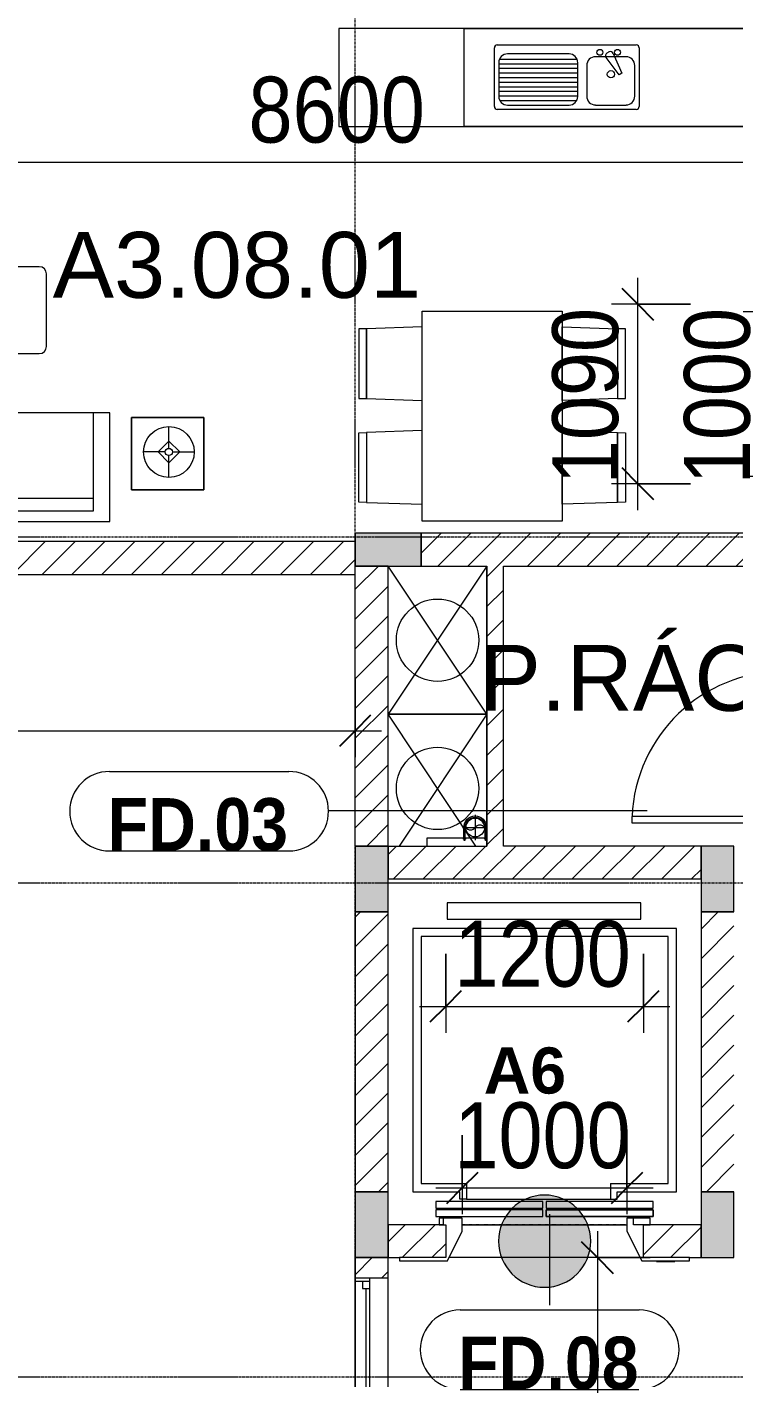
# Model space of a CAD drawing. Header units: millimetres. Extents: x 1591 to 239055, y -15958 to 83255.
# Drawn here: x 205940 to 210232, y 48437 to 56636 of the extents above; entities that cross this region are included whole.
import ezdxf

# ---------------------------------------------------------------- set-up
doc = ezdxf.new("R2010")
doc.units = ezdxf.units.MM
for name, pattern in [('Dash 1_8_', [6.35, 3.175, -3.175]), ('Grid Line', [22.225, 12.7, -3.175, 3.175, -3.175]), ('IMPORT-CENTER _2_', [40.64, 25.4, -5.08, 5.08, -5.08])]:
    doc.linetypes.add(name, pattern=pattern)
for name, color, linetype, lineweight in [('0-1', 250, 'Continuous', 5), ('0-2', 7, 'Continuous', 9), ('A-ANNO-DIMS', 211, 'Continuous', 9), ('A-ANNO-DIMS-160', 211, 'Continuous', 9), ('A-ANNO-NOTE', 131, 'Continuous', 9), ('A-AREA', 32, 'Dash 1_8_', 9), ('A-AREA-IDEN', 2, 'Continuous', 9), ('A-DETL-GENF-2', 1, 'Continuous', 9), ('A-DOOR-3', 1, 'Continuous', 9), ('A-DOOR-FRAM-1', 1, 'Continuous', 9), ('A-DOOR-IDEN', 31, 'Continuous', 9), ('A-FLOR', 192, 'Continuous', 9), ('A-FLOR-2', 9, 'Continuous', 9), ('A-GLAZ', 151, 'Continuous', 9), ('A-WALL', 113, 'Continuous', 9), ('A-WALL-3', 113, 'Continuous', 18), ('A-WALL-PATT-2', 111, 'Continuous', 9), ('G-ANNO-TEXT-1', 7, 'Continuous', 9), ('G-IMPT', 8, 'Continuous', 9), ('G-IMPT-2', 8, 'IMPORT-CENTER _2_', 9), ('I-FURN', 30, 'Continuous', 9), ('I-FURN-1', 254, 'Continuous', 9), ('M-EQPM', 50, 'Continuous', 9), ('S-COLS-1', 52, 'Continuous', 5), ('S-COLS-2', 250, 'Continuous', 18), ('S-GRID-1', 1, 'Grid Line', 9)]:
    doc.layers.add(name, color=color, linetype=linetype, lineweight=lineweight)
doc.styles.add('Arial_12', font='arial_0.ttf', dxfattribs={"height": 280})
doc.styles.add('Arial_13', font='arial_0.ttf', dxfattribs={"height": 400})
doc.styles.add('Arial_B_5', font='arialbd_0.ttf', dxfattribs={"width": 0.9, "height": 320})
doc.styles.add('UTM Avo', font='UTM Avo.ttf', dxfattribs={"width": 0.9, "height": 400})
doc.dimstyles.new('1_Dim_chi_tiet_2_5', dxfattribs={"dimscale": 304.8, "dimtxt": 399.720379, "dimasz": 0.629921, "dimexe": 0.524934, "dimexo": 0.0625, "dimgap": 0.052493, "dimtad": 1, "dimdec": 0, "dimrnd": 5, "dimzin": 0, "dimdsep": 46, "dimtxsty": 'UTM Avo', "dimblk1": 'OBLIQUE', "dimblk2": 'OBLIQUE', "dimsah": 1, "dimcen": 0.09, "dimdle": 0.524934, "dimazin": 0, "dimtfac": 1, "dimtdec": 4, "dimtix": 1, "dimtmove": 0, "dimatfit": 3, "dimfxl": 1.049869, "dimfxlon": 1, "dimtvp": 1, "dimtolj": 1, "dimtzin": 0, "dimarcsym": 2})
doc.dimstyles.new('1_Dim_chi_tiet_2_5_1', dxfattribs={"dimscale": 304.8, "dimtxt": 399.720379, "dimasz": 0.629921, "dimexe": 0.524934, "dimexo": 0.0625, "dimgap": 0.052493, "dimtad": 1, "dimdec": 0, "dimrnd": 5, "dimzin": 0, "dimdsep": 46, "dimtxsty": 'UTM Avo', "dimblk1": 'OBLIQUE', "dimblk2": 'OBLIQUE', "dimsah": 1, "dimcen": 0.09, "dimdle": 0.524934, "dimazin": 0, "dimtfac": 1, "dimtdec": 4, "dimtix": 1, "dimtmove": 0, "dimatfit": 3, "dimfxl": 1.049869, "dimfxlon": 1, "dimtvp": 1, "dimtolj": 1, "dimtzin": 0, "dimarcsym": 2})
pattern_1 = [(45, (95879.7, 0), (-90.50967, 90.50967), [])]

# ---------------------------------------------------------------- blocks, each defined once
blk = doc.blocks.new('NCV_TKTC_KET CAU_rvt-1-TKCS_MB TẦNG 6-8')
at = {"layer": 'S-COLS-1'}
for points in [[(112452.6, 53361.9), (112452.6, 53561.9), (112052.6, 53561.9), (112052.6, 53361.9)], [(112252.6, 51261.9), (112252.6, 51661.9), (112052.6, 51661.9), (112052.6, 51261.9)], [(114352.6, 51261.9), (114352.6, 51661.9), (114152.6, 51661.9), (114152.6, 51261.9)], [(112252.6, 49161.9), (112252.6, 49561.9), (112052.6, 49561.9), (112052.6, 49161.9)], [(114352.6, 49161.9), (114352.6, 49561.9), (114152.6, 49561.9), (114152.6, 49161.9)]]:
    blk.add_hatch(color=256, dxfattribs=at).paths.add_polyline_path(points)
at = {"layer": 'S-COLS-2'}
for p, q in [((112052.6, 53561.9), (112052.6, 53361.9)), ((112452.6, 53561.9), (112052.6, 53561.9)), ((112452.6, 53361.9), (112452.6, 53561.9)), ((112052.6, 53361.9), (112452.6, 53361.9)), ((112252.6, 51661.9), (112052.6, 51661.9)), ((112052.6, 51661.9), (112052.6, 51261.9)), ((112252.6, 51261.9), (112252.6, 51661.9)), ((114352.6, 51661.9), (114152.6, 51661.9)), ((114152.6, 51661.9), (114152.6, 51261.9)), ((114352.6, 51261.9), (114352.6, 51661.9)), ((112052.6, 51261.9), (112252.6, 51261.9)), ((114152.6, 51261.9), (114352.6, 51261.9)), ((112252.6, 49561.9), (112052.6, 49561.9)), ((112052.6, 49561.9), (112052.6, 49161.9)), ((112252.6, 49161.9), (112252.6, 49561.9)), ((114352.6, 49561.9), (114152.6, 49561.9)), ((114152.6, 49561.9), (114152.6, 49161.9)), ((114352.6, 49161.9), (114352.6, 49561.9)), ((112052.6, 49161.9), (112252.6, 49161.9)), ((114152.6, 49161.9), (114352.6, 49161.9))]:
    blk.add_line(p, q, dxfattribs=at)
blk = doc.blocks.new('HE BEP A - HE BEP A-885794-TKCS_MB TẦNG 6-8')
at = {"layer": 'I-FURN'}
for p, q in [((765.9, 605.3), (3.5, 605.3)), ((3.5, 605.3), (3.5, 11)), ((765.9, 11), (765.9, 605.3)), ((765.9, 605.3), (4303.5, 605.3)), ((765.9, 11), (765.9, 605.3)), ((3703.5, 605.3), (3703.5, 11)), ((965.9, 505.3), (1810.5, 505.3)), ((2467.5, 494.2), (2467.5, 122.2)), ((3279.1, 524.2), (2497.5, 524.2)), ((3309.1, 494.2), (3309.1, 122.2)), ((948.4, 131.7), (948.4, 487.8)), ((979.9, 419.9), (1450.3, 419.9)), ((1401.8, 451.1), (1028.4, 451.1)), ((1747.9, 434.2), (1562.5, 434.2)), ((1706.2, 324.4), (1627.3, 429.4)), ((1644.6, 463.3), (1632.2, 456.1)), ((1670.1, 454.1), (1721.6, 333.3)), ((1828, 487.8), (1828, 131.7)), ((2578, 421.2), (2573.6, 416.8)), ((2573.6, 416.8), (2602.8, 387.7)), ((2607.1, 392.1), (2578, 421.2)), ((2795.6, 424), (2766.5, 394.9)), ((2770.8, 390.5), (2800, 419.6)), ((2800, 419.6), (2795.6, 424)), ((2976.7, 419.6), (2981.1, 424)), ((3005.8, 390.5), (2976.7, 419.6)), ((2981.1, 424), (3010.2, 394.9)), ((3169.5, 392.1), (3198.6, 421.2)), ((3203, 416.8), (3173.9, 387.7)), ((3198.6, 421.2), (3203, 416.8)), ((975, 397.7), (975, 193.3)), ((975, 391.9), (1455.1, 391.9)), ((975, 363.9), (1455.1, 363.9)), ((975, 335.9), (1455.1, 335.9)), ((1455.1, 193.3), (1455.1, 397.7)), ((1509.1, 380.9), (1509.1, 194.2)), ((1721.6, 333.3), (1706.2, 324.4)), ((1801.3, 194.2), (1801.3, 380.9)), ((2602.8, 387.7), (2607.1, 392.1)), ((2766.5, 394.9), (2770.8, 390.5)), ((3010.2, 394.9), (3005.8, 390.5)), ((3173.9, 387.7), (3169.5, 392.1)), ((975, 307.9), (1455.1, 307.9)), ((975, 279.9), (1455.1, 279.9)), ((975, 251.9), (1455.1, 251.9)), ((975, 223.9), (1455.1, 223.9)), ((975, 195.9), (1455.1, 195.9)), ((981.5, 167.9), (1448.7, 167.9)), ((2570.9, 199.3), (2600, 228.4)), ((2575.3, 194.9), (2570.9, 199.3)), ((2604.4, 224), (2575.3, 194.9)), ((2600, 228.4), (2604.4, 224)), ((2763.7, 226.8), (2768.1, 231.2)), ((2792.8, 197.7), (2763.7, 226.8)), ((2768.1, 231.2), (2797.2, 202)), ((2797.2, 202), (2792.8, 197.7)), ((3008.5, 231.2), (2979.4, 202)), ((2979.4, 202), (2983.8, 197.7)), ((2983.8, 197.7), (3012.9, 226.8)), ((3012.9, 226.8), (3008.5, 231.2)), ((3176.6, 228.4), (3172.2, 224)), ((3172.2, 224), (3201.4, 194.9)), ((3205.8, 199.3), (3176.6, 228.4)), ((3201.4, 194.9), (3205.8, 199.3)), ((1810.5, 114.2), (965.9, 114.2)), ((1028.4, 139.9), (1401.8, 139.9)), ((1562.5, 140.8), (1747.9, 140.8)), ((3279.1, 92.2), (2497.5, 92.2)), ((2555.1, 133.3), (2555.1, 129.3)), ((2587.6, 133.3), (2555.1, 133.3)), ((2555.1, 129.3), (2587.6, 129.3)), ((2587.6, 129.3), (2587.6, 133.3)), ((3189, 129.3), (3189, 133.3)), ((3189, 133.3), (3221.5, 133.3)), ((3221.5, 129.3), (3189, 129.3)), ((3221.5, 133.3), (3221.5, 129.3)), ((3.5, 11), (765.9, 11)), ((4303.5, 11), (765.9, 11))]:
    blk.add_line(p, q, dxfattribs=at)
for centre, radius in [((1589.4, 460.9), 17.8), ((1696.1, 460.9), 17.8), ((2685.4, 309.4), 142.6), ((2685.4, 309.4), 131.3), ((3091.2, 309.4), 142.6), ((3091.2, 309.4), 131.3), ((1656.3, 327.5), 22.2), ((2685.4, 309.4), 87.2), ((2685.4, 309.4), 43.6), ((2685.4, 309.4), 30.9), ((3091.2, 309.4), 87.2), ((3091.2, 309.4), 43.6), ((3091.2, 309.4), 30.9)]:
    blk.add_circle(centre, radius, dxfattribs=at)
for centre, radius, start, end in [((965.9, 487.8), 17.5, 90, 180), ((1810.5, 487.8), 17.5, 0, 90), ((2497.5, 494.2), 30, 90, 180), ((3279.1, 494.2), 30, 360, 90), ((1028.4, 397.7), 53.3, 90, 180), ((1401.8, 397.7), 53.3, 360, 90), ((1562.5, 380.9), 53.3, 90, 180), ((1641, 440.7), 17.8, 119.9521, 219.46175), ((1653.4, 447.9), 17.8, 20.53791, 119.9521), ((1747.9, 380.9), 53.3, 360, 90), ((1028.4, 193.3), 53.3, 180, 270), ((1401.8, 193.3), 53.3, 270, 360), ((1562.5, 194.2), 53.3, 180, 270), ((1747.9, 194.2), 53.3, 270, 360), ((965.9, 131.7), 17.5, 180, 270), ((1810.5, 131.7), 17.5, 270, 360), ((2497.5, 122.2), 30, 180, 270), ((2588.6, 131.7), 33.5, 163.94189, 180), ((2588.6, 131.7), 33.5, 180, 196.05811), ((2580.1, 134.1), 24.7, 145.20397, 163.94189), ((2580.1, 129.2), 24.7, 196.05811, 214.79603), ((2571.3, 131.3), 11.6, 9.9102, 170.0898), ((2571.3, 131.3), 11.6, 189.71775, 350.28225), ((2574.8, 137.9), 18.1, 120.79762, 145.20397), ((2574.8, 125.5), 18.1, 214.79603, 239.20238), ((2571.4, 143.6), 11.5, 90, 120.79762), ((2571.4, 119.8), 11.5, 239.20238, 270), ((2571.4, 143.6), 11.5, 59.20238, 90), ((2571.4, 119.8), 11.5, 270, 300.79762), ((2568, 137.9), 18.1, 34.79603, 59.20238), ((2568, 125.5), 18.1, 300.79762, 325.20397), ((2562.6, 134.1), 24.7, 16.05811, 34.79603), ((2562.6, 129.2), 24.7, 325.20397, 343.94189), ((2554.1, 131.7), 33.5, 0, 16.05811), ((2554.1, 131.7), 33.5, 343.94189, 0), ((3222.5, 131.7), 33.5, 163.94189, 180), ((3222.5, 131.7), 33.5, 180, 196.05811), ((3214, 134.1), 24.7, 145.20397, 163.94189), ((3214, 129.2), 24.7, 196.05811, 214.79603), ((3208.7, 137.9), 18.1, 120.79762, 145.20397), ((3208.7, 125.5), 18.1, 214.79603, 239.20238), ((3205.3, 131.3), 11.6, 9.9102, 170.0898), ((3205.3, 131.3), 11.6, 189.71775, 350.28225), ((3205.3, 143.6), 11.5, 90, 120.79762), ((3205.3, 119.8), 11.5, 239.20238, 270), ((3205.3, 143.6), 11.5, 59.20238, 90), ((3205.3, 119.8), 11.5, 270, 300.79762), ((3201.9, 137.9), 18.1, 34.79603, 59.20238), ((3201.9, 125.5), 18.1, 300.79762, 325.20397), ((3196.5, 134.1), 24.7, 16.05811, 34.79603), ((3196.5, 129.2), 24.7, 325.20397, 343.94189), ((3188, 131.7), 33.5, 0, 16.05811), ((3188, 131.7), 33.5, 343.94189, 0), ((3279.1, 122.2), 30, 270, 360)]:
    blk.add_arc(centre, radius, start, end, dxfattribs=at)
at = {"layer": 'I-FURN-1'}
for p, q in [((4303.5, 605.3), (3.5, 605.3)), ((3.5, 605.3), (3.5, 11)), ((3.5, 11), (4303.5, 11))]:
    blk.add_line(p, q, dxfattribs=at)
blk = doc.blocks.new('RES_BAN AN 1 - RES_BAN AN 1-885813-TKCS_MB TẦNG 6-8')
at = {"layer": 'I-FURN-1'}
for p, q in [((-425, 1275), (425, 1275)), ((-425, 0), (-425, 1275)), ((425, 1275), (425, 0)), ((-761.9, 1168.8), (-809.6, 1167.2)), ((-809.6, 1167.2), (-809.6, 745.3)), ((-425, 1180), (-761.9, 1168.8)), ((-761.9, 1168.8), (-761.9, 743.8)), ((-761.9, 743.8), (-761.9, 1168.8)), ((-425, 732.5), (-425, 1180)), ((425, 1180), (761.9, 1168.8)), ((425, 732.5), (425, 1180)), ((761.9, 1168.8), (761.9, 743.8)), ((761.9, 1168.8), (761.9, 743.8)), ((809.6, 1167.2), (761.9, 1168.8)), ((809.6, 745.3), (809.6, 1167.2)), ((-809.6, 745.3), (-761.9, 743.8)), ((-761.9, 743.8), (-425, 732.5)), ((761.9, 743.8), (425, 732.5)), ((761.9, 743.8), (809.6, 745.3)), ((-809.6, 536.9), (-761.9, 538.5)), ((-809.6, 115.1), (-809.6, 536.9)), ((-425, 549.7), (-761.9, 538.5)), ((-761.9, 538.5), (-761.9, 113.5)), ((-761.9, 538.5), (-761.9, 113.5)), ((-425, 102.3), (-425, 549.7)), ((425, 549.7), (761.9, 538.5)), ((425, 102.3), (425, 549.7)), ((761.9, 538.5), (761.9, 113.5)), ((761.9, 538.5), (809.6, 536.9)), ((761.9, 113.5), (761.9, 538.5)), ((809.6, 536.9), (809.6, 115.1)), ((-761.9, 113.5), (-809.6, 115.1)), ((-761.9, 113.5), (-425, 102.3)), ((761.9, 113.5), (425, 102.3)), ((809.6, 115.1), (761.9, 113.5)), ((425, 0), (-425, 0))]:
    blk.add_line(p, q, dxfattribs=at)
blk = doc.blocks.new('LOBBY_SOFA_1 - LOBBY_SOFA_1-885811-TKCS_MB TẦNG 6-8')
at = {"layer": 'I-FURN'}
for p, q in [((-2556, 0), (-2556, -660)), ((-708, 0), (-2556, 0)), ((-708, -660), (-708, 0)), ((-2457, -66), (-2457, -660)), ((-807, -66), (-2457, -66)), ((-807, -660), (-807, -66)), ((-807, -143), (-2457, -143)), ((-1907, -143), (-1907, -660)), ((-1357, -143), (-1357, -660)), ((-3128.2, -193.5), (-2688.2, -193.5)), ((-3128.2, -633.5), (-3128.2, -193.5)), ((-2688.2, -193.5), (-2688.2, -633.5)), ((-575.9, -193.5), (-575.9, -633.5)), ((-135.9, -193.5), (-575.9, -193.5)), ((-135.9, -633.5), (-135.9, -193.5)), ((-2915.4, -269), (-2915.4, -401)), ((-348.6, -269), (-348.6, -401)), ((-2915.4, -357), (-2981.4, -423)), ((-2849.4, -423), (-2915.4, -357)), ((-414.6, -423), (-348.6, -357)), ((-348.6, -357), (-282.6, -423)), ((-2937.4, -423), (-3069.4, -423)), ((-2981.4, -423), (-2915.4, -489)), ((-2915.4, -489), (-2849.4, -423)), ((-2915.4, -445), (-2915.4, -577)), ((-2893.4, -423), (-2761.4, -423)), ((-370.6, -423), (-502.6, -423)), ((-348.6, -489), (-414.6, -423)), ((-282.6, -423), (-348.6, -489)), ((-348.6, -445), (-348.6, -577)), ((-326.6, -423), (-194.6, -423)), ((-2688.2, -633.5), (-3128.2, -633.5)), ((-575.9, -633.5), (-135.9, -633.5)), ((-2556, -660), (-708, -660)), ((-2172.3, -1064.5), (-2172.3, -1504.5)), ((-1160.3, -1020.5), (-2128.3, -1020.5)), ((-1116.3, -1504.5), (-1116.3, -1064.5)), ((-2128.3, -1548.5), (-1160.3, -1548.5))]:
    blk.add_line(p, q, dxfattribs=at)
for centre, radius in [((-2915.4, -423), 154), ((-348.6, -423), 154), ((-2915.4, -423), 22), ((-348.6, -423), 22)]:
    blk.add_circle(centre, radius, dxfattribs=at)
for centre, start, end in [((-2128.3, -1064.5), 90, 180), ((-1160.3, -1064.5), 0, 90), ((-2128.3, -1504.5), 180, 270), ((-1160.3, -1504.5), 270, 0)]:
    blk.add_arc(centre, 44, start, end, dxfattribs=at)
at = {"layer": 'I-FURN-1'}
for p, q in [((-708, 0), (-2556, 0)), ((-2556, 0), (-2556, -660)), ((-708, -660), (-708, 0)), ((-2688.2, -193.5), (-3128.2, -193.5)), ((-3128.2, -193.5), (-3128.2, -633.5)), ((-2688.2, -633.5), (-2688.2, -193.5)), ((-135.9, -193.5), (-575.9, -193.5)), ((-575.9, -193.5), (-575.9, -633.5)), ((-135.9, -633.5), (-135.9, -193.5)), ((-3128.2, -633.5), (-2688.2, -633.5)), ((-575.9, -633.5), (-135.9, -633.5)), ((-2556, -660), (-708, -660)), ((-2172.3, -1064.5), (-2172.3, -1504.5)), ((-1160.3, -1020.5), (-2128.3, -1020.5)), ((-1116.3, -1504.5), (-1116.3, -1064.5)), ((-2128.3, -1548.5), (-1160.3, -1548.5))]:
    blk.add_line(p, q, dxfattribs=at)
for centre, start, end in [((-2128.3, -1064.5), 90, 180), ((-1160.3, -1064.5), 0, 90), ((-2128.3, -1504.5), 180, 270), ((-1160.3, -1504.5), 270, 0)]:
    blk.add_arc(centre, 44, start, end, dxfattribs=at)
blk = doc.blocks.new('NCV_TKTC_TANG 6 - 8_rvt-2-TKCS_MB TẦNG 6-8')
at = {"layer": 'A-FLOR-2'}
blk.add_line((112052.6, 53511.9), (112052.6, 53561.9), dxfattribs=at)
at = {"layer": 'I-FURN-1'}
for name, p in [('HE BEP A - HE BEP A-885794-TKCS_MB TẦNG 6-8', (111949.1, 56021.6)), ('RES_BAN AN 1 - RES_BAN AN 1-885813-TKCS_MB TẦNG 6-8', (112883.8, 53635.2))]:
    blk.add_blockref(name, p, dxfattribs=at)
at = {"layer": 'I-FURN-1', "rotation": 180}
blk.add_blockref('LOBBY_SOFA_1 - LOBBY_SOFA_1-885811-TKCS_MB TẦNG 6-8', (108006.1, 53632), dxfattribs=at)
blk = doc.blocks.new('TKTC_XREF_251221_MB TANG 2-7 - TKTC_XREF_260130_MB TANG 2-5_dwg_CUM U_DN100-V145-TKCS_MB TẦNG 6-8')
at = {"layer": 'G-IMPT'}
blk.add_hatch(color=256, dxfattribs=at).paths.add_polyline_path([(0, 61), (15.8, 58.9), (30.5, 52.8), (43.1, 43.1), (52.8, 30.5), (58.9, 15.8), (61, 0), (58.9, -15.8), (52.8, -30.5), (43.1, -43.1), (30.5, -52.8), (15.8, -58.9), (0, -61), (0, -57), (14.8, -55.1), (28.5, -49.4), (40.3, -40.3), (49.4, -28.5), (55.1, -14.8), (57, 0), (55.1, 14.8), (49.4, 28.5), (40.3, 40.3), (28.5, 49.4), (14.8, 55.1), (0, 57)])
for p, q in [((-79.1, 66.6), (-79.1, 63.4)), ((-76.6, 66.6), (-76.6, 63.4)), ((-74.6, 66.6), (-74.6, 63.4)), ((-72.7, 69.3), (-72.7, 60.7)), ((-66.9, 67.9), (-71.7, 67.9)), ((-66.9, 62.1), (-71.7, 62.1)), ((-65, 69), (0, 69)), ((-79.1, -63.4), (-79.1, -66.6)), ((-76.6, -63.4), (-76.6, -66.6)), ((-74.6, -63.4), (-74.6, -66.6)), ((-72.7, -60.7), (-72.7, -69.3)), ((-66.9, -62.1), (-71.7, -62.1)), ((-66.9, -67.9), (-71.7, -67.9)), ((-65, -69), (0, -69))]:
    blk.add_line(p, q, dxfattribs=at)
at = {"layer": 'G-IMPT', "flags": 128}
for points in [[(-72.7, 67.6), (-78.1, 67.6), (-78.1, 62.4), (-72.7, 62.4)], [(-71.7, 59.2), (-66.9, 59.2), (-66.9, 70.8), (-71.7, 70.8)], [(-65, 71.7), (-65, 57.3), (-66.9, 57.3), (-66.9, 59.2)], [(-65, 61), (0, 61), (0, 57)], [(-72.7, -62.4), (-78.1, -62.4), (-78.1, -67.6), (-72.7, -67.6)], [(-71.7, -70.8), (-66.9, -70.8), (-66.9, -59.2), (-71.7, -59.2)], [(-66.9, -59.2), (-66.9, -57.3), (-65, -57.3), (-65, -72.7), (-66.9, -72.7), (-66.9, -70.8)], [(-65, -61), (0, -61), (0, -57)]]:
    blk.add_lwpolyline(points, dxfattribs=at)
at = {"layer": 'G-IMPT'}
for centre, radius, start, end in [((-78.1, 66.6), 0.96, 90, 180), ((-78.1, 63.4), 0.96, 180, 270), ((-71.1, 69.3), 1.56, 112.61986, 247.38014), ((-67.9, 65), 4.8, 143.1301, 216.8699), ((-71.1, 60.7), 1.56, 112.61986, 247.38014), ((0, 0), 69, 270, 90), ((0, 0), 61, 270, 90), ((0, 0), 57, 270, 90), ((-78.1, -63.4), 0.96, 90, 180), ((-78.1, -66.6), 0.96, 180, 270), ((-71.1, -60.7), 1.56, 112.61986, 247.38014), ((-67.9, -65), 4.8, 143.1301, 216.8699), ((-71.1, -69.3), 1.56, 112.61986, 247.38014)]:
    blk.add_arc(centre, radius, start, end, dxfattribs=at)
blk = doc.blocks.new('TKTC_XREF_251221_MB TANG 2-7 - TKTC_XREF_260130_MB TANG 2-5_dwg_$cc-V146-TKCS_MB TẦNG 6-8')
at = {"layer": 'G-IMPT-2'}
for p, q in [((-0.673, 0), (0.673, 0)), ((0, -0.673), (0, 0.629))]:
    blk.add_line(p, q, dxfattribs=at)
at = {"layer": 'M-EQPM'}
blk.add_circle((0, 0), 0.5, dxfattribs=at)
for centre, radius, start, end in [((0, 0), 0.5, 90, 270), ((0.188, 0.25), 0.313, 126.8699, 233.1301), ((-0.188, -0.25), 0.313, 306.8699, 53.1301)]:
    blk.add_arc(centre, radius, start, end, dxfattribs=at)
blk = doc.blocks.new('TKTC_XREF_251221_MB TANG 2-7 - TKTC_XREF_251221_MB TANG 2-7-2039446-TKCS_MB TẦNG 6-8')
at = {"layer": 'M-EQPM'}
for p, q in [((79200.1, 34473.4), (78835.4, 34473.4)), ((78835.4, 34473.4), (78835.4, 34425))]:
    blk.add_line(p, q, dxfattribs=at)
at = {"xscale": 114.0000000000649, "yscale": 114.0000000000649, "zscale": 114.0000000000649, "rotation": 269.9277821117898}
blk.add_blockref('TKTC_XREF_251221_MB TANG 2-7 - TKTC_XREF_260130_MB TANG 2-5_dwg_$cc-V146-TKCS_MB TẦNG 6-8', (79128.4, 34537.5), dxfattribs=at)
at = {"extrusion": (0, 0, -1), "zscale": -1, "rotation": 90.072217886616}
blk.add_blockref('TKTC_XREF_251221_MB TANG 2-7 - TKTC_XREF_260130_MB TANG 2-5_dwg_CUM U_DN100-V145-TKCS_MB TẦNG 6-8', (-79128.5, 34538.4), dxfattribs=at)
blk = doc.blocks.new('1_FAMILY RVT - W01-WxH 1400x3200xmm-489780-TKCS_MB TẦNG 6-8')
at = {"layer": 'A-GLAZ'}
for p, q in [((698.4, 172.39), (749.2, 197.79)), ((698.4, 172.39), (749.2, 146.99)), ((698.4, 172.39), (901.6, 172.39)), ((-1600, 96.19), (-1600, -103.81)), ((1600, 96.19), (-1600, 96.19)), ((-1600, 96.19), (-1536.5, 96.19)), ((-1580.95, 96.19), (-1580.95, 7.29)), ((-1536.5, 96.19), (-22.225, 96.19)), ((-1536.5, 96.19), (-1536.5, 51.74)), ((-22.225, 7.29), (-22.225, 96.19)), ((-22.225, 96.19), (22.225, 96.19)), ((22.225, 96.19), (1580.95, 96.19)), ((22.225, 96.19), (22.225, 7.29)), ((1580.95, 96.19), (1600, 96.19)), ((1580.95, 96.19), (1580.95, 7.29)), ((1600, -103.81), (1600, 96.19)), ((-1600, 7.29), (-1580.95, 7.29)), ((-1536.5, 51.74), (-1580.95, 51.74)), ((-1580.95, 7.29), (-22.225, 7.29)), ((-1536.5, 73.965), (-22.225, 73.965)), ((22.225, 51.74), (-22.225, 51.74)), ((-22.225, 7.29), (22.225, 7.29)), ((22.225, 29.515), (1536.5, 29.515)), ((22.225, 7.29), (1536.5, 7.29)), ((1536.5, 51.74), (1536.5, 7.29)), ((1580.95, 51.74), (1536.5, 51.74)), ((1536.5, 7.29), (1600, 7.29)), ((-1600, -103.81), (1600, -103.81))]:
    blk.add_line(p, q, dxfattribs=at)
blk = doc.blocks.new('Thang may HIEN - Dài x Rộng - 2000x2000-2402764-TKCS_MB TẦNG 6-8')
at = {"layer": 'A-DOOR-3'}
for p, q in [((-590, 120), (-880, 120)), ((-880, 120), (-880, 100)), ((-880, 100), (-600, 100)), ((-680, 124), (-790, 124)), ((-790, 124), (-790, 120)), ((-680, 120), (-680, 124)), ((-600, 100), (-600, -100)), ((-500, -60), (-590, 120)), ((590, 120), (500, -60)), ((880, 120), (590, 120)), ((600, -100), (600, 100)), ((600, 100), (880, 100)), ((880, 100), (880, 120)), ((-500, -140), (-500, -60)), ((500, -60), (500, -140)), ((-660, -190.4), (-660, -150.4)), ((-660, -150.4), (-10, -150.4)), ((-10, -150.4), (-660, -150.4)), ((-660, -150.4), (-660, -190.4)), ((-600, -100), (-640, -100)), ((-640, -100), (-640, -140)), ((-640, -140), (-540, -140)), ((-600, -100), (-540, -100)), ((-540, -100), (-540, -140)), ((-540, -140), (-500, -140)), ((-10, -150.4), (-10, -190.4)), ((-10, -190.4), (-10, -150.4)), ((660, -150.4), (10, -150.4)), ((10, -150.4), (10, -190.4)), ((10, -150.4), (10, -190.4)), ((660, -150.4), (10, -150.4)), ((500, -140), (615, -140)), ((615, -100), (600, -100)), ((615, -140), (615, -100)), ((640, -100), (615, -100)), ((615, -140), (640, -140)), ((640, -140), (640, -100)), ((660, -190.4), (660, -150.4)), ((660, -190.4), (660, -150.4)), ((-10, -190.4), (-660, -190.4)), ((-660, -190.4), (-10, -190.4)), ((-10, -200.4), (-660, -200.4)), ((-660, -200.4), (-660, -240.4)), ((-10, -200.4), (-660, -200.4)), ((-660, -200.4), (-660, -240.4)), ((-660, -240.4), (-10, -240.4)), ((-660, -240.4), (-10, -240.4)), ((-10, -240.4), (-10, -200.4)), ((-10, -240.4), (-10, -200.4)), ((10, -190.4), (660, -190.4)), ((10, -190.4), (660, -190.4)), ((10, -200.4), (10, -240.4)), ((660, -200.4), (10, -200.4)), ((10, -200.4), (10, -240.4)), ((660, -200.4), (10, -200.4)), ((10, -240.4), (660, -240.4)), ((10, -240.4), (660, -240.4)), ((660, -240.4), (660, -200.4)), ((660, -240.4), (660, -200.4)), ((-440, -300), (-800, -300)), ((-800, -300), (-800, -1900)), ((-440, -255), (-440, -300)), ((-400, -255), (-440, -255)), ((475, -255), (-400, -255)), ((-400, -350), (-400, -255)), ((475, -255), (515, -255)), ((475, -350), (475, -255)), ((515, -255), (515, -300)), ((800, -300), (515, -300)), ((800, -1900), (800, -300)), ((-400, -350), (-750, -350)), ((-750, -350), (-750, -1850)), ((750, -350), (475, -350)), ((750, -1850), (750, -350)), ((-750, -1850), (750, -1850)), ((-800, -1900), (800, -1900)), ((590.8, -1955.4), (-584.2, -1955.4)), ((-584.2, -1955.4), (-584.2, -2055.4)), ((590.8, -2055.4), (590.8, -1955.4)), ((-584.2, -2055.4), (590.8, -2055.4))]:
    blk.add_line(p, q, dxfattribs=at)
blk = doc.blocks.new('FD_02 - FD_03 - FD_03-KY THUAT-900x2200mm-801877-TKCS_MB TẦNG 6-8')
at = {"layer": 'A-DETL-GENF-2'}
for p, q in [((460, -50), (420, -50)), ((420, -50), (420, -970)), ((460, -970), (460, -50)), ((420, -970), (460, -970))]:
    blk.add_line(p, q, dxfattribs=at)
blk.add_arc((460, -50), 920, 180, 267.50809, dxfattribs=at)
at = {"layer": 'A-DOOR-FRAM-1'}
for p, q in [((-495, 50), (-450, 50)), ((-495, -50), (-495, 50)), ((-450, 50), (-450, -10)), ((450, 50), (495, 50)), ((450, -10), (450, 50)), ((495, 50), (495, -50)), ((-460, -50), (-495, -50)), ((-450, -10), (-460, -10)), ((-460, -10), (-460, -50)), ((460, -10), (450, -10)), ((460, -50), (460, -10)), ((495, -50), (460, -50))]:
    blk.add_line(p, q, dxfattribs=at)
blk = doc.blocks.new('HDNDCT_GHI CHÚ CỬA CHỐNG CHÁY E30 - HDNDCT_GHI CHÚ CỬA CHỐNG CHÁY E30-1614707-TKCS_MB TẦNG 6-8')
at = {"layer": 'A-ANNO-NOTE'}
h = blk.add_hatch(color=256, dxfattribs=at)
edge = h.paths.add_edge_path()
edge.add_arc((0, 0), 1.75, 0, 180)
edge.add_arc((0, 0), 1.75, 180, 360)
for start, end in [(360, 180), (180, 360)]:
    blk.add_arc((0, 0), 1.75, start, end, dxfattribs=at)
blk = doc.blocks.new('DIMBLOCK77-TKCS_MB TẦNG 6-8')
at = {"layer": 'A-ANNO-DIMS-160'}
for p, q in [((209402.7, 49321.9), (209402.7, 45577.4)), ((209722.7, 49161.9), (209242.7, 49161.9)), ((209402.7, 49161.9), (209722.7, 49161.9)), ((209722.7, 45737.4), (209242.7, 45737.4)), ((209402.7, 45737.4), (209722.7, 45737.4))]:
    blk.add_line(p, q, dxfattribs=at)
at = {"layer": 'A-ANNO-DIMS-160', "lineweight": 25}
for p, q in [((209402.7, 49161.9), (209306.7, 49257.9)), ((209402.7, 49161.9), (209498.7, 49065.9)), ((209402.7, 45737.4), (209306.7, 45833.4)), ((209402.7, 45737.4), (209498.7, 45641.4))]:
    blk.add_line(p, q, dxfattribs=at)
at = {"layer": 'A-ANNO-DIMS-160', "color": 0, "insert": (208883, 46901.9), "char_height": 400, "width": 1314.636, "attachment_point": 1, "rotation": 90, "line_spacing_factor": 1.110334, "style": 'UTM Avo'}
blk.add_mtext('3425', dxfattribs=at)
blk = doc.blocks.new('_Oblique')
at = {"color": 0, "linetype": 'ByBlock', "lineweight": -2}
blk.add_line((-0.5, -0.5), (0.5, 0.5), dxfattribs=at)
blk = doc.blocks.new('DIMBLOCK147-TKCS_MB TẦNG 6-8')
at = {"layer": 'A-ANNO-DIMS-160'}
for p, q in [((203532.3, 56134.5), (203532.3, 55654.5)), ((203532.3, 55814.5), (203532.3, 56134.5)), ((212132.3, 56134.5), (212132.3, 55654.5)), ((212132.3, 55814.5), (212132.3, 56134.5)), ((203372.3, 55814.5), (212292.3, 55814.5))]:
    blk.add_line(p, q, dxfattribs=at)
at = {"layer": 'A-ANNO-DIMS-160', "lineweight": 25}
for p, q in [((203532.3, 55814.5), (203628.3, 55910.5)), ((212132.3, 55814.5), (212228.3, 55910.5)), ((203532.3, 55814.5), (203436.3, 55718.5)), ((212132.3, 55814.5), (212036.3, 55718.5))]:
    blk.add_line(p, q, dxfattribs=at)
at = {"layer": 'A-ANNO-DIMS-160', "color": 0, "insert": (207284.5, 56334.2), "char_height": 400, "width": 1314.636, "attachment_point": 1, "line_spacing_factor": 1.110334, "style": 'UTM Avo'}
blk.add_mtext('8600', dxfattribs=at)
blk = doc.blocks.new('DIMBLOCK179-TKCS_MB TẦNG 6-8')
at = {"layer": 'A-ANNO-DIMS-160'}
for p, q in [((209648.4, 53701.9), (209648.4, 55111.9)), ((209968.4, 54951.9), (209488.4, 54951.9)), ((209648.4, 54951.9), (209968.4, 54951.9)), ((209968.4, 53861.9), (209488.4, 53861.9)), ((209648.4, 53861.9), (209968.4, 53861.9))]:
    blk.add_line(p, q, dxfattribs=at)
at = {"layer": 'A-ANNO-DIMS-160', "lineweight": 25}
for p, q in [((209648.4, 54951.9), (209552.4, 55047.9)), ((209648.4, 54951.9), (209744.4, 54855.9)), ((209648.4, 53861.9), (209552.4, 53957.9)), ((209648.4, 53861.9), (209744.4, 53765.9))]:
    blk.add_line(p, q, dxfattribs=at)
at = {"layer": 'A-ANNO-DIMS-160', "color": 0, "insert": (209128.7, 53859.2), "char_height": 400, "width": 1314.636, "attachment_point": 1, "rotation": 90, "line_spacing_factor": 1.110334, "style": 'UTM Avo'}
blk.add_mtext('1090', dxfattribs=at)
blk = doc.blocks.new('DIMBLOCK232-TKCS_MB TẦNG 6-8')
at = {"layer": 'A-ANNO-DIMS-160'}
for p, q in [((210448.4, 55066.9), (210448.4, 53746.9)), ((210768.4, 54906.9), (210288.4, 54906.9)), ((210448.4, 54906.9), (210768.4, 54906.9)), ((210768.4, 53906.9), (210288.4, 53906.9)), ((210448.4, 53906.9), (210768.4, 53906.9))]:
    blk.add_line(p, q, dxfattribs=at)
at = {"layer": 'A-ANNO-DIMS-160', "lineweight": 25}
for p, q in [((210448.4, 54906.9), (210352.4, 55002.9)), ((210448.4, 54906.9), (210544.4, 54810.9)), ((210448.4, 53906.9), (210352.4, 54002.9)), ((210448.4, 53906.9), (210544.4, 53810.9))]:
    blk.add_line(p, q, dxfattribs=at)
at = {"layer": 'A-ANNO-DIMS-160', "color": 0, "insert": (209928.7, 53859.2), "char_height": 400, "width": 1314.636, "attachment_point": 1, "rotation": 90, "line_spacing_factor": 1.110334, "style": 'UTM Avo'}
blk.add_mtext('1000', dxfattribs=at)
blk = doc.blocks.new('STN_Door Tag - STN_Door Tag-1788670-TKCS_MB TẦNG 6-8')
at = {"layer": 'A-DOOR-IDEN'}
for p, q in [((-3.37, 1.495), (3.431, 1.495)), ((-3.37, -1.524), (3.431, -1.524))]:
    blk.add_line(p, q, dxfattribs=at)
for centre, start, end in [((-3.37, -0.015), 90, 270), ((3.431, -0.015), 270, 90)]:
    blk.add_arc(centre, 1.509, start, end, dxfattribs=at)
blk = doc.blocks.new('DIMBLOCK288-TKCS_MB TẦNG 6-8')
at = {"layer": 'A-ANNO-DIMS-160'}
for p, q in [((208482.3, 51008), (208482.3, 50528)), ((208482.3, 50688), (208482.3, 51008)), ((209682.3, 51008), (209682.3, 50528)), ((209682.3, 50688), (209682.3, 51008)), ((208322.3, 50688), (209842.3, 50688))]:
    blk.add_line(p, q, dxfattribs=at)
at = {"layer": 'A-ANNO-DIMS-160', "lineweight": 25}
for p, q in [((208482.3, 50688), (208578.3, 50784)), ((209682.3, 50688), (209778.3, 50784)), ((208482.3, 50688), (208386.3, 50592)), ((209682.3, 50688), (209586.3, 50592))]:
    blk.add_line(p, q, dxfattribs=at)
at = {"layer": 'A-ANNO-DIMS-160', "color": 0, "insert": (208534.6, 51207.6), "char_height": 400, "width": 1314.636, "attachment_point": 1, "line_spacing_factor": 1.110334, "style": 'UTM Avo'}
blk.add_mtext('1200', dxfattribs=at)
blk = doc.blocks.new('DIMBLOCK294-TKCS_MB TẦNG 6-8')
at = {"layer": 'A-ANNO-DIMS-160'}
for p, q in [((202132.3, 52682.2), (202132.3, 52202.2)), ((202132.3, 52362.2), (202132.3, 52682.2)), ((207932.3, 52682.2), (207932.3, 52202.2)), ((207932.3, 52362.2), (207932.3, 52682.2)), ((201972.3, 52362.2), (208092.3, 52362.2))]:
    blk.add_line(p, q, dxfattribs=at)
at = {"layer": 'A-ANNO-DIMS-160', "lineweight": 25}
for p, q in [((202132.3, 52362.2), (202228.3, 52458.2)), ((207932.3, 52362.2), (208028.3, 52458.2)), ((202132.3, 52362.2), (202036.3, 52266.2)), ((207932.3, 52362.2), (207836.3, 52266.2))]:
    blk.add_line(p, q, dxfattribs=at)
at = {"layer": 'A-ANNO-DIMS-160', "color": 0, "insert": (204484.5, 52881.8), "char_height": 400, "width": 1314.636, "attachment_point": 1, "line_spacing_factor": 1.110334, "style": 'UTM Avo'}
blk.add_mtext('5800', dxfattribs=at)
blk = doc.blocks.new('DIMBLOCK339-TKCS_MB TẦNG 6-8')
at = {"layer": 'A-ANNO-DIMS-160'}
for p, q in [((208582.3, 49905.2), (208582.3, 49425.2)), ((208582.3, 49585.2), (208582.3, 49905.2)), ((209582.3, 49905.2), (209582.3, 49425.2)), ((209582.3, 49585.2), (209582.3, 49905.2)), ((208422.3, 49585.2), (209742.3, 49585.2))]:
    blk.add_line(p, q, dxfattribs=at)
at = {"layer": 'A-ANNO-DIMS-160', "lineweight": 25}
for p, q in [((208582.3, 49585.2), (208678.3, 49681.2)), ((209582.3, 49585.2), (209678.3, 49681.2)), ((208582.3, 49585.2), (208486.3, 49489.2)), ((209582.3, 49585.2), (209486.3, 49489.2))]:
    blk.add_line(p, q, dxfattribs=at)
at = {"layer": 'A-ANNO-DIMS-160', "color": 0, "insert": (208534.6, 50104.9), "char_height": 400, "width": 1314.636, "attachment_point": 1, "line_spacing_factor": 1.110334, "style": 'UTM Avo'}
blk.add_mtext('1000', dxfattribs=at)

msp = doc.modelspace()

# ---------------------------------------------------------------- hatches: boundary and pattern name
at = {"layer": 'A-WALL-PATT-2'}
h = msp.add_hatch(dxfattribs=at)
h.set_pattern_fill('FP_1', color=256, style=0, pattern_type=2)
h.set_pattern_definition(pattern_1)
h.paths.add_polyline_path([(210532.3, 53361.9), (211332.3, 53361.9), (211332.3, 53561.9), (208332.3, 53561.9), (208332.3, 53361.9), (208832.3, 53361.9)])
h = msp.add_hatch(dxfattribs=at)
h.set_pattern_fill('FP_1', color=256, style=0, pattern_type=2)
h.set_pattern_definition(pattern_1)
h.paths.add_polyline_path([(207932.3, 53311.9), (207932.3, 53511.9), (203932.3, 53511.9), (203932.3, 53311.9), (206802.3, 53311.9)])
h = msp.add_hatch(dxfattribs=at)
h.set_pattern_fill('FP_1', color=256, style=0, pattern_type=2)
h.set_pattern_definition(pattern_1)
h.paths.add_polyline_path([(208132.3, 51661.9), (208132.3, 53362.3), (207932.3, 53362.3), (207932.3, 51661.9)])
h = msp.add_hatch(dxfattribs=at)
h.set_pattern_fill('FP_1', color=256, style=0, pattern_type=2)
h.set_pattern_definition(pattern_1)
h.paths.add_polyline_path([(208832.3, 51661.9), (208832.3, 53361.9), (208732.3, 53361.9), (208732.3, 51661.9)])
h = msp.add_hatch(dxfattribs=at)
h.set_pattern_fill('FP_1', color=256, style=0, pattern_type=2)
h.set_pattern_definition(pattern_1)
h.paths.add_polyline_path([(210032.3, 51461.9), (210032.3, 51661.9), (208132.3, 51661.9), (208132.3, 51461.9), (210026.3, 51461.9)])
h = msp.add_hatch(dxfattribs=at)
h.set_pattern_fill('FP_1', color=256, style=0, pattern_type=2)
h.set_pattern_definition(pattern_1)
h.paths.add_polyline_path([(208132.3, 49561.9), (208132.3, 51261.9), (207932.3, 51261.9), (207932.3, 49561.9)])
h = msp.add_hatch(dxfattribs=at)
h.set_pattern_fill('FP_1', color=256, style=0, pattern_type=2)
h.set_pattern_definition(pattern_1)
h.paths.add_polyline_path([(210232.3, 49561.9), (210232.3, 51261.9), (210032.3, 51261.9), (210032.3, 49561.9)])
h = msp.add_hatch(dxfattribs=at)
h.set_pattern_fill('FP_1', color=256, style=0, pattern_type=2)
h.set_pattern_definition(pattern_1)
h.paths.add_polyline_path([(210026.3, 49161.9), (210032.3, 49161.9), (210032.3, 49361.9), (209682.3, 49361.9), (209682.3, 49161.9), (209962.3, 49161.9)])
h.paths.add_polyline_path([(208132.3, 49161.9), (208482.3, 49161.9), (208482.3, 49361.9), (208132.3, 49361.9)])
h = msp.add_hatch(dxfattribs=at)
h.set_pattern_fill('FP_1', color=256, style=0, pattern_type=2)
h.set_pattern_definition(pattern_1)
h.paths.add_polyline_path([(207932.3, 45737.4), (208132.3, 45737.4), (208132.3, 45837.4), (207932.3, 45837.4)])
h.paths.add_polyline_path([(208132.3, 49037.4), (208132.3, 49161.9), (207932.3, 49161.9), (207932.3, 49037.4)])

# ---------------------------------------------------------------- linework, layer by layer
at = {"layer": '0-2'}
for p, q in [((208732.3, 52462.3), (208132.3, 53361.9)), ((208732.3, 53361.9), (208132.3, 52462.3)), ((208732.3, 52462.3), (208732.3, 53361.9)), ((208132.3, 52462.3), (208732.3, 52462.3)), ((208665.8, 51661.9), (208132.3, 52461.9)), ((208732.3, 52461.9), (208132.3, 52461.9)), ((208732.3, 52461.9), (208198.8, 51661.9)), ((208732.3, 51661.9), (208732.3, 52461.9))]:
    msp.add_line(p, q, dxfattribs=at)
for centre in [(208432.3, 52911.9), (208432.3, 52011.9)]:
    msp.add_circle(centre, 250, dxfattribs=at)
at = {"layer": 'A-AREA'}
msp.add_line((209582.3, 49361.9), (208582.3, 49361.9), dxfattribs=at)
at = {"layer": 'A-DOOR-IDEN'}
for p, q in [((209081.7, 51874.8), (207770.5, 51874.8)), ((209705.1, 51874.8), (209081.7, 51874.8)), ((209113.1, 49426.1), (209113.1, 48874.2))]:
    msp.add_line(p, q, dxfattribs=at)
at = {"layer": 'A-FLOR'}
for p, q in [((208732.3, 53361.9), (208732.3, 52462.3)), ((208732.3, 52462.3), (208132.3, 52462.3)), ((208132.3, 52461.9), (208732.3, 52461.9)), ((208732.3, 52461.9), (208732.3, 51661.9))]:
    msp.add_line(p, q, dxfattribs=at)
at = {"layer": 'A-WALL'}
for p, q in [((208582.3, 49361.9), (209582.3, 49361.9)), ((209662.3, 49161.9), (208502.3, 49161.9))]:
    msp.add_line(p, q, dxfattribs=at)
at = {"layer": 'A-WALL-3'}
for p, q in [((211332.3, 53561.9), (208332.3, 53561.9)), ((208332.3, 53561.9), (208332.3, 53361.9)), ((207932.3, 53511.9), (203932.3, 53511.9)), ((207932.3, 51661.9), (207932.3, 53511.9)), ((203932.3, 53311.9), (207932.3, 53311.9)), ((208132.3, 53362.3), (207932.3, 53362.3)), ((208132.3, 51661.9), (208132.3, 53362.3)), ((208332.3, 53361.9), (208732.3, 53361.9)), ((208732.3, 53361.9), (208732.3, 51661.9)), ((208832.3, 53361.9), (210532.3, 53361.9)), ((208832.3, 51661.9), (208832.3, 53361.9)), ((207932.3, 51661.9), (208732.3, 51661.9)), ((208132.3, 51661.9), (208132.3, 51461.9)), ((210032.3, 51661.9), (208832.3, 51661.9)), ((210032.3, 51461.9), (210032.3, 51661.9)), ((208132.3, 51461.9), (210032.3, 51461.9)), ((208132.3, 51261.9), (207932.3, 51261.9)), ((207932.3, 51261.9), (207932.3, 49561.9)), ((208132.3, 49561.9), (208132.3, 51261.9)), ((210032.3, 51261.9), (210032.3, 49561.9)), ((210232.3, 51261.9), (210032.3, 51261.9)), ((207932.3, 49561.9), (208132.3, 49561.9)), ((210032.3, 49561.9), (210232.3, 49561.9)), ((208467.3, 49361.9), (208132.3, 49361.9)), ((208132.3, 49361.9), (208132.3, 49161.9)), ((210032.3, 49361.9), (209682.3, 49361.9)), ((210032.3, 49161.9), (210032.3, 49361.9)), ((208132.3, 49161.9), (207932.3, 49161.9)), ((207932.3, 49161.9), (207932.3, 49037.4)), ((208132.3, 49037.4), (208132.3, 49161.9)), ((208132.3, 49161.9), (208202.3, 49161.9)), ((209962.3, 49161.9), (210032.3, 49161.9))]:
    msp.add_line(p, q, dxfattribs=at)
at = {"layer": 'S-GRID-1'}
for p, q in [((207932.3, 19149.4), (207932.3, 77012.5)), ((223800.6, 53536.9), (130306.5, 53536.9)), ((223800.6, 51436.9), (130306.5, 51436.9)), ((223800.6, 48436.9), (130306.5, 48436.9))]:
    msp.add_line(p, q, dxfattribs=at)

# ---------------------------------------------------------------- block references
at = {"layer": '0-1'}
for name in ['NCV_TKTC_KET CAU_rvt-1-TKCS_MB TẦNG 6-8', 'NCV_TKTC_TANG 6 - 8_rvt-2-TKCS_MB TẦNG 6-8']:
    msp.add_blockref(name, (95879.7, 0), dxfattribs=at)
at = {"layer": 'A-ANNO-NOTE', "xscale": 160, "yscale": 160, "zscale": 160}
msp.add_blockref('HDNDCT_GHI CHÚ CỬA CHỐNG CHÁY E30 - HDNDCT_GHI CHÚ CỬA CHỐNG CHÁY E30-1614707-TKCS_MB TẦNG 6-8', (209082.3, 49261.9), dxfattribs=at)
msp.add_blockref('HDNDCT_GHI CHÚ CỬA CHỐNG CHÁY E30 - HDNDCT_GHI CHÚ CỬA CHỐNG CHÁY E30-1614707-TKCS_MB TẦNG 6-8', (209082.3, 49261.9), dxfattribs=at)
at = {"layer": 'A-DOOR-3'}
for name, p, rotation in [('FD_02 - FD_03 - FD_03-KY THUAT-900x2200mm-801877-TKCS_MB TẦNG 6-8', (210582.3, 52261.9), 270), ('Thang may HIEN - Dài x Rộng - 2000x2000-2402764-TKCS_MB TẦNG 6-8', (209082.3, 49261.9), 180)]:
    msp.add_blockref(name, p, dxfattribs=dict(at, rotation=rotation))
at = {"layer": 'A-DOOR-IDEN', "xscale": 159.9999999999999, "yscale": 159.9999999999999, "zscale": 159.9999999999999}
for p in [(206980, 51875.5), (209108.2, 48605.3)]:
    msp.add_blockref('STN_Door Tag - STN_Door Tag-1788670-TKCS_MB TẦNG 6-8', p, dxfattribs=at)
at = {"layer": 'A-GLAZ', "rotation": 90}
msp.add_blockref('1_FAMILY RVT - W01-WxH 1400x3200xmm-489780-TKCS_MB TẦNG 6-8', (208028.5, 47437.4), dxfattribs=at)
at = {"layer": 'M-EQPM'}
msp.add_blockref('TKTC_XREF_251221_MB TANG 2-7 - TKTC_XREF_251221_MB TANG 2-7-2039446-TKCS_MB TẦNG 6-8', (129532.3, 17236.9), dxfattribs=at)

# ---------------------------------------------------------------- texts
at = {"layer": 'A-AREA-IDEN', "char_height": 400, "attachment_point": 8, "line_spacing_factor": 0.936439, "style": 'Arial_13'}
for s, insert, width in [('\\pt8,16,24,32,40,48,56,64,72,80,88,96,104,112,120,128,136,144,152,160,168,176,184,192,200,208,216,224,232,240,248,256;A3.08.01', (207213.9, 54985.7), 2233.6), ('\\pt8,16,24,32,40,48,56,64,72,80,88,96,104,112,120,128,136,144,152,160,168,176,184,192,200,208,216,224,232,240,248,256;P.RÁC 3', (209773.9, 52477.4), 2180.8)]:
    msp.add_mtext(s, dxfattribs=dict(at, insert=insert, width=width))
at = {"layer": 'A-DOOR-IDEN', "char_height": 320, "width": 1124.64, "attachment_point": 5, "line_spacing_factor": 0.936439, "style": 'Arial_B_5'}
for s, insert in [('\\pt7.2,14.4,21.6,28.8,36,43.2,50.4,57.6,64.8,72,79.2,86.4,93.6,100.8,108,115.2,122.4,129.6,136.8,144,151.2,158.4,165.6,172.8,180,187.2,194.4,201.6,208.8,216,223.2,230.4;FD.03', (206976.8, 51790.1)), ('\\pt7.2,14.4,21.6,28.8,36,43.2,50.4,57.6,64.8,72,79.2,86.4,93.6,100.8,108,115.2,122.4,129.6,136.8,144,151.2,158.4,165.6,172.8,180,187.2,194.4,201.6,208.8,216,223.2,230.4;FD.08', (209105, 48519.9))]:
    msp.add_mtext(s, dxfattribs=dict(at, insert=insert))
at = {"layer": 'G-ANNO-TEXT-1', "insert": (208962.9, 50296.5), "char_height": 280, "width": 708.8, "attachment_point": 5, "line_spacing_factor": 0.936439, "style": 'Arial_12'}
msp.add_mtext('\\pt79.9988,160.0004,239.9992,320.0008,399.9996,480.0012,560,639.9988,720.0004,799.9992,880.0008,959.9996,1040.0012,1120,1199.9988,1280.0004,1359.9992,1440.0008,1519.9996,1600.0012,1680,1759.9988,1840.0004,1919.9992,2000.0008,2079.9996,2160.0012,2240,2319.9988,2400.0004,2479.9992,2560.0008;{\\fArial|b1|i0|c0|p34;A6}', dxfattribs=at)
msp.add_mtext('\\pt79.9988,160.0004,239.9992,320.0008,399.9996,480.0012,560,639.9988,720.0004,799.9992,880.0008,959.9996,1040.0012,1120,1199.9988,1280.0004,1359.9992,1440.0008,1519.9996,1600.0012,1680,1759.9988,1840.0004,1919.9992,2000.0008,2079.9996,2160.0012,2240,2319.9988,2400.0004,2479.9992,2560.0008;{\\fArial|b1|i0|c0|p34;A6}', dxfattribs=at)

# ---------------------------------------------------------------- dimensions: what is measured, and where the dimension line sits
at = {"layer": 'A-ANNO-DIMS'}
for base, p1, p2, dimstyle, override, picture, middle in [((212132.3, 55814.5), (203532.3, 56134.5), (212132.3, 56134.5), '1_Dim_chi_tiet_2_5', {"dimpost": '<>', "dimfxl": 8600}, 'DIMBLOCK147-TKCS_MB TẦNG 6-8', (207832.3, 56037.5)), ((207932.3, 52362.2), (202132.3, 52682.2), (207932.3, 52682.2), '1_Dim_chi_tiet_2_5_1', {"dimpost": '<>', "dimfxl": 5800.071331}, 'DIMBLOCK294-TKCS_MB TẦNG 6-8', (205032.3, 52585.2)), ((209682.3, 50688), (208482.3, 51008), (209682.3, 51008), '1_Dim_chi_tiet_2_5_1', {"dimpost": '<>', "dimfxl": 1200}, 'DIMBLOCK288-TKCS_MB TẦNG 6-8', (209082.3, 50911)), ((209582.3, 49585.2), (208582.3, 49905.2), (209582.3, 49905.2), '1_Dim_chi_tiet_2_5_1', {"dimpost": '<>', "dimfxl": 1000}, 'DIMBLOCK339-TKCS_MB TẦNG 6-8', (209082.3, 49808.2))]:
    dim = msp.add_linear_dim(base=base, p1=p1, p2=p2, dimstyle=dimstyle, override=override, dxfattribs=at)
    dim.commit()
    dim.dimension.update_dxf_attribs({"geometry": picture, "text_midpoint": middle})
for base, p1, p2, override, picture, middle in [((209648.4, 54951.9), (209968.4, 53861.9), (209968.4, 54951.9), {"dimpost": '<>', "dimfxl": 1090}, 'DIMBLOCK179-TKCS_MB TẦNG 6-8', (209425.4, 54406.9)), ((210448.4, 53906.9), (210768.4, 54906.9), (210768.4, 53906.9), {"dimpost": '<>', "dimfxl": 1000}, 'DIMBLOCK232-TKCS_MB TẦNG 6-8', (210225.4, 54406.9)), ((209402.6617, 45737.3629), (209722.6617, 49161.936), (209722.6617, 45737.3629), {"dimpost": '<>', "dimfxl": 3424.573178}, 'DIMBLOCK77-TKCS_MB TẦNG 6-8', (209179.6696, 47449.6494))]:
    dim = msp.add_linear_dim(base=base, p1=p1, p2=p2, angle=90, dimstyle='1_Dim_chi_tiet_2_5', override=override, dxfattribs=at)
    dim.commit()
    dim.dimension.update_dxf_attribs({"geometry": picture, "text_midpoint": middle})

doc.saveas('drawing.dxf')
